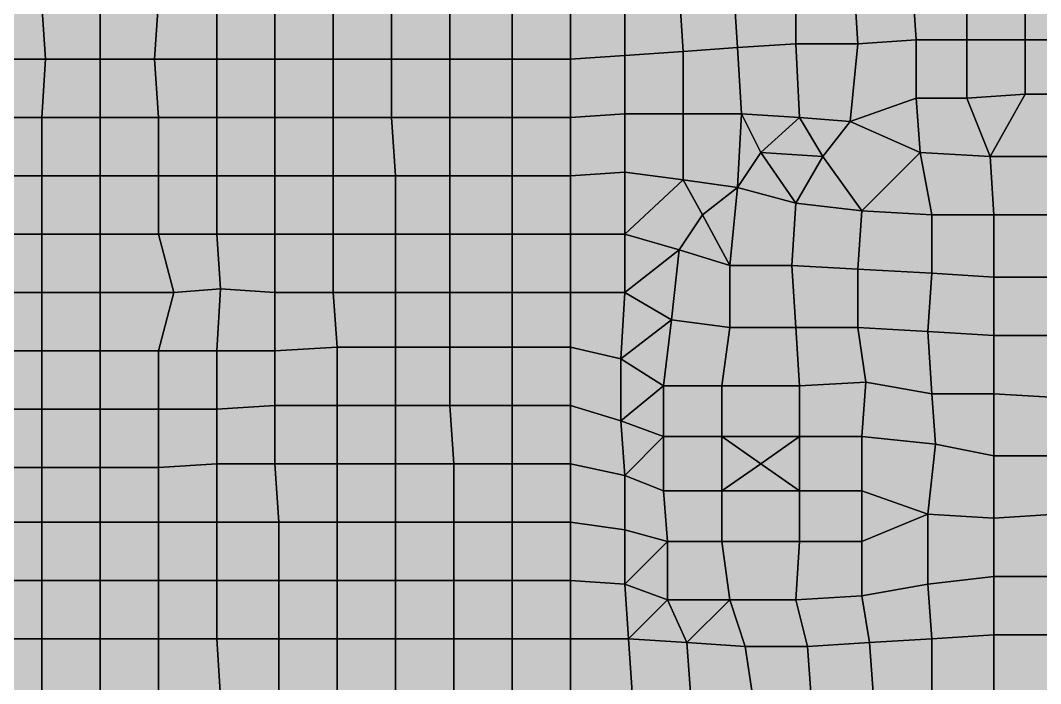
# Model space of a CAD drawing. Header units: metres. Extents: x -7480 to 79269, y -9100 to 45880.
# Drawn here: x 13030 to 18280, y 38109 to 41520 of the extents above; entities that cross this region are included whole.
import ezdxf

# ---------------------------------------------------------------- set-up
doc = ezdxf.new("R2010")
doc.units = ezdxf.units.M
for name, color, linetype in [('COLOR_1', 1, 'Continuous'), ('COLOR_181', 181, 'Continuous'), ('COLOR_3', 3, 'Continuous')]:
    doc.layers.add(name, color=color, linetype=linetype)

msp = doc.modelspace()

# ---------------------------------------------------------------- hatches: boundary and pattern name
at = {"layer": 'COLOR_1'}
for points in [[(16640, 39640), (17040, 39640), (17020, 39940), (16680, 39940)], [(17020, 39940), (17040, 39640), (17380, 39660), (17340, 39940)], [(17040, 39380), (17360, 39380), (17380, 39660), (17040, 39640)], [(17360, 39380), (17740, 39340), (17720, 39600), (17380, 39660)], [(17040, 39100), (17360, 39100), (17360, 39380), (17040, 39380)], [(15560, 38940), (15860, 38940), (15860, 39240), (15560, 39240)], [(15860, 38940), (16140, 38900), (16140, 39180), (15860, 39240)], [(16140, 38900), (16360, 38840), (16340, 39100), (16140, 39180)], [(16340, 39100), (16360, 38840), (16640, 38840), (16640, 39100)], [(15560, 38640), (15860, 38640), (15860, 38940), (15560, 38940)], [(15860, 38640), (16140, 38620), (16140, 38900), (15860, 38940)], [(16140, 38620), (16360, 38840), (16140, 38900)], [(16140, 38620), (16360, 38540), (16360, 38840)], [(16640, 38840), (16680, 38540), (17020, 38540), (17040, 38840)], [(15560, 38340), (15860, 38340), (15860, 38640), (15560, 38640)], [(15860, 38340), (16160, 38340), (16140, 38620), (15860, 38640)], [(16140, 38620), (16160, 38340), (16360, 38540)], [(16160, 38340), (16460, 38320), (16360, 38540)], [(16360, 38540), (16460, 38320), (16680, 38540)], [(16460, 38320), (16760, 38300), (16680, 38540)], [(16680, 38540), (16760, 38300), (17080, 38300), (17020, 38540)], [(17020, 38540), (17080, 38300), (17400, 38320), (17360, 38560)], [(15560, 38040), (15860, 38040), (15860, 38340), (15560, 38340)], [(15860, 38040), (16180, 38040), (16160, 38340), (15860, 38340)], [(16160, 38340), (16180, 38040), (16480, 38040), (16460, 38320)], [(16460, 38320), (16480, 38040), (16800, 38040), (16760, 38300)], [(16760, 38300), (16800, 38040), (17100, 38040), (17080, 38300)], [(17080, 38300), (17100, 38040), (17420, 38040), (17400, 38320)]]:
    msp.add_hatch(color=256, dxfattribs=at).paths.add_polyline_path(points)
at = {"layer": 'COLOR_181'}
for points in [[(16420, 41680), (16440, 41360), (16720, 41380), (16700, 41700)], [(16700, 41700), (16720, 41380), (17020, 41400), (17020, 41700)], [(17020, 41400), (17340, 41400), (17320, 41700), (17020, 41700)], [(17320, 41700), (17340, 41400), (17640, 41420), (17620, 41700)], [(17620, 41700), (17640, 41420), (17900, 41420), (17900, 41700)], [(17900, 41420), (18200, 41420), (18200, 41700), (17900, 41700)], [(18200, 41420), (18580, 41420), (18520, 41720), (18200, 41700)], [(15860, 41320), (16140, 41340), (16140, 41640), (15860, 41620)], [(16140, 41340), (16440, 41360), (16420, 41680), (16140, 41640)], [(12840, 41320), (13160, 41320), (13140, 41600), (12840, 41600)], [(13140, 41600), (13160, 41320), (13440, 41320), (13440, 41620)], [(13440, 41320), (13720, 41320), (13740, 41620), (13440, 41620)], [(13720, 41320), (14040, 41320), (14040, 41620), (13740, 41620)], [(14040, 41320), (14340, 41320), (14340, 41620), (14040, 41620)], [(14340, 41320), (14640, 41320), (14640, 41620), (14340, 41620)], [(14640, 41320), (14940, 41320), (14940, 41620), (14640, 41620)], [(14940, 41320), (15240, 41320), (15240, 41620), (14940, 41620)], [(15240, 41320), (15560, 41320), (15560, 41620), (15240, 41620)], [(15560, 41320), (15860, 41320), (15860, 41620), (15560, 41620)], [(16440, 41040), (16740, 41040), (16720, 41380), (16440, 41360)], [(16720, 41380), (16740, 41040), (17040, 41020), (17020, 41400)], [(17020, 41400), (17040, 41020), (17300, 41000), (17340, 41400)], [(17300, 41000), (17640, 41120), (17640, 41420), (17340, 41400)], [(17640, 41120), (17900, 41120), (17900, 41420), (17640, 41420)], [(17900, 41120), (18200, 41140), (18200, 41420), (17900, 41420)], [(18200, 41140), (18360, 41140), (18580, 41420), (18200, 41420)], [(12840, 41020), (13140, 41020), (13160, 41320), (12840, 41320)], [(13140, 41020), (13440, 41020), (13440, 41320), (13160, 41320)], [(13440, 41020), (13740, 41020), (13720, 41320), (13440, 41320)], [(13720, 41320), (13740, 41020), (14040, 41020), (14040, 41320)], [(14040, 41020), (14340, 41020), (14340, 41320), (14040, 41320)], [(14340, 41020), (14640, 41020), (14640, 41320), (14340, 41320)], [(14640, 41020), (14940, 41020), (14940, 41320), (14640, 41320)], [(14940, 41020), (15240, 41020), (15240, 41320), (14940, 41320)], [(15240, 41020), (15560, 41020), (15560, 41320), (15240, 41320)], [(15560, 41020), (15860, 41020), (15860, 41320), (15560, 41320)], [(15860, 41020), (16140, 41040), (16140, 41340), (15860, 41320)], [(16140, 41040), (16440, 41040), (16440, 41360), (16140, 41340)], [(17300, 41000), (17660, 40840), (17640, 41120)], [(17640, 41120), (17660, 40840), (18020, 40820), (17900, 41120)], [(17900, 41120), (18020, 40820), (18200, 41140)], [(18020, 40820), (18360, 40820), (18360, 41140), (18200, 41140)], [(12840, 40720), (13140, 40720), (13140, 41020), (12840, 41020)], [(13140, 40720), (13440, 40720), (13440, 41020), (13140, 41020)], [(13440, 40720), (13740, 40720), (13740, 41020), (13440, 41020)], [(13740, 40720), (14040, 40720), (14040, 41020), (13740, 41020)], [(14040, 40720), (14340, 40720), (14340, 41020), (14040, 41020)], [(14340, 40720), (14640, 40720), (14640, 41020), (14340, 41020)], [(14640, 40720), (14960, 40720), (14940, 41020), (14640, 41020)], [(14940, 41020), (14960, 40720), (15240, 40720), (15240, 41020)], [(15240, 40720), (15560, 40720), (15560, 41020), (15240, 41020)], [(15560, 40720), (15860, 40720), (15860, 41020), (15560, 41020)], [(15860, 40720), (16140, 40740), (16140, 41040), (15860, 41020)], [(16140, 40740), (16440, 40700), (16440, 41040), (16140, 41040)], [(16440, 40700), (16720, 40660), (16740, 41040), (16440, 41040)], [(16720, 40660), (16840, 40840), (16740, 41040)], [(16740, 41040), (16840, 40840), (17040, 41020)], [(16840, 40840), (17160, 40820), (17040, 41020)], [(17040, 41020), (17160, 40820), (17300, 41000)], [(17160, 40820), (17360, 40540), (17660, 40840), (17300, 41000)], [(16720, 40660), (17020, 40580), (16840, 40840)], [(16840, 40840), (17020, 40580), (17160, 40820)], [(17020, 40580), (17360, 40540), (17160, 40820)], [(17360, 40540), (17720, 40520), (17660, 40840)], [(17660, 40840), (17720, 40520), (18040, 40520), (18020, 40820)], [(18020, 40820), (18040, 40520), (18360, 40520), (18360, 40820)], [(15860, 40420), (16140, 40420), (16140, 40740), (15860, 40720)], [(16140, 40420), (16440, 40700), (16140, 40740)], [(12840, 40420), (13140, 40420), (13140, 40720), (12840, 40720)], [(13140, 40420), (13440, 40420), (13440, 40720), (13140, 40720)], [(13440, 40420), (13740, 40420), (13740, 40720), (13440, 40720)], [(13740, 40420), (14040, 40420), (14040, 40720), (13740, 40720)], [(14040, 40420), (14340, 40420), (14340, 40720), (14040, 40720)], [(14340, 40420), (14640, 40420), (14640, 40720), (14340, 40720)], [(14640, 40420), (14960, 40420), (14960, 40720), (14640, 40720)], [(14960, 40420), (15240, 40420), (15240, 40720), (14960, 40720)], [(15240, 40420), (15560, 40420), (15560, 40720), (15240, 40720)], [(15560, 40420), (15860, 40420), (15860, 40720), (15560, 40720)], [(16140, 40420), (16420, 40340), (16540, 40520), (16440, 40700)], [(16440, 40700), (16540, 40520), (16720, 40660)], [(16540, 40520), (16680, 40260), (16720, 40660)], [(16680, 40260), (17000, 40260), (17020, 40580), (16720, 40660)], [(17000, 40260), (17340, 40240), (17360, 40540), (17020, 40580)], [(17340, 40240), (17720, 40220), (17720, 40520), (17360, 40540)], [(16420, 40340), (16680, 40260), (16540, 40520)], [(17720, 40220), (18040, 40200), (18040, 40520), (17720, 40520)], [(18040, 40200), (18360, 40200), (18360, 40520), (18040, 40520)], [(12840, 40120), (13140, 40120), (13140, 40420), (12840, 40420)], [(13140, 40120), (13440, 40120), (13440, 40420), (13140, 40420)], [(13440, 40120), (13820, 40120), (13740, 40420), (13440, 40420)], [(13740, 40420), (13820, 40120), (14060, 40140), (14040, 40420)], [(14040, 40420), (14060, 40140), (14340, 40120), (14340, 40420)], [(14340, 40120), (14640, 40120), (14640, 40420), (14340, 40420)], [(14640, 40120), (14960, 40120), (14960, 40420), (14640, 40420)], [(14960, 40120), (15240, 40120), (15240, 40420), (14960, 40420)], [(15240, 40120), (15560, 40120), (15560, 40420), (15240, 40420)], [(15560, 40120), (15860, 40120), (15860, 40420), (15560, 40420)], [(15860, 40120), (16140, 40120), (16140, 40420), (15860, 40420)], [(16140, 40120), (16420, 40340), (16140, 40420)], [(16140, 40120), (16380, 39980), (16420, 40340)], [(16380, 39980), (16680, 39940), (16680, 40260), (16420, 40340)], [(16680, 39940), (17020, 39940), (17000, 40260), (16680, 40260)], [(17000, 40260), (17020, 39940), (17340, 39940), (17340, 40240)], [(17340, 39940), (17700, 39920), (17720, 40220), (17340, 40240)], [(17700, 39920), (18040, 39900), (18040, 40200), (17720, 40220)], [(18040, 39900), (18360, 39900), (18360, 40200), (18040, 40200)], [(12840, 39820), (13140, 39820), (13140, 40120), (12840, 40120)], [(13140, 39820), (13440, 39820), (13440, 40120), (13140, 40120)], [(13440, 39820), (13740, 39820), (13820, 40120), (13440, 40120)], [(13740, 39820), (14040, 39820), (14060, 40140), (13820, 40120)], [(14040, 39820), (14340, 39820), (14340, 40120), (14060, 40140)], [(14340, 39820), (14660, 39840), (14640, 40120), (14340, 40120)], [(14640, 40120), (14660, 39840), (14960, 39840), (14960, 40120)], [(14960, 39840), (15240, 39840), (15240, 40120), (14960, 40120)], [(15240, 39840), (15560, 39840), (15560, 40120), (15240, 40120)], [(15560, 39840), (15860, 39840), (15860, 40120), (15560, 40120)], [(15860, 39840), (16120, 39780), (16140, 40120), (15860, 40120)], [(16120, 39780), (16380, 39980), (16140, 40120)], [(16120, 39780), (16340, 39640), (16380, 39980)], [(16340, 39640), (16640, 39640), (16680, 39940), (16380, 39980)], [(17340, 39940), (17380, 39660), (17720, 39600), (17700, 39920)], [(17700, 39920), (17720, 39600), (18040, 39600), (18040, 39900)], [(18040, 39600), (18360, 39580), (18360, 39900), (18040, 39900)], [(12840, 39520), (13140, 39520), (13140, 39820), (12840, 39820)], [(13140, 39520), (13440, 39520), (13440, 39820), (13140, 39820)], [(13440, 39520), (13740, 39520), (13740, 39820), (13440, 39820)], [(13740, 39520), (14040, 39520), (14040, 39820), (13740, 39820)], [(14040, 39520), (14340, 39540), (14340, 39820), (14040, 39820)], [(14340, 39540), (14660, 39540), (14660, 39840), (14340, 39820)], [(14660, 39540), (14960, 39540), (14960, 39840), (14660, 39840)], [(14960, 39540), (15240, 39540), (15240, 39840), (14960, 39840)], [(15240, 39540), (15560, 39540), (15560, 39840), (15240, 39840)], [(15560, 39540), (15860, 39540), (15860, 39840), (15560, 39840)], [(15860, 39540), (16120, 39460), (16120, 39780), (15860, 39840)], [(16120, 39460), (16340, 39640), (16120, 39780)], [(16120, 39460), (16340, 39380), (16340, 39640)], [(16340, 39380), (16640, 39380), (16640, 39640), (16340, 39640)], [(16640, 39380), (17040, 39380), (17040, 39640), (16640, 39640)], [(17720, 39600), (17740, 39340), (18040, 39280), (18040, 39600)], [(18040, 39280), (18360, 39280), (18360, 39580), (18040, 39600)], [(14040, 39240), (14340, 39240), (14340, 39540), (14040, 39520)], [(14340, 39240), (14660, 39240), (14660, 39540), (14340, 39540)], [(14660, 39240), (14960, 39240), (14960, 39540), (14660, 39540)], [(14960, 39240), (15260, 39240), (15240, 39540), (14960, 39540)], [(15240, 39540), (15260, 39240), (15560, 39240), (15560, 39540)], [(15560, 39240), (15860, 39240), (15860, 39540), (15560, 39540)], [(15860, 39240), (16140, 39180), (16120, 39460), (15860, 39540)], [(12840, 39220), (13140, 39220), (13140, 39520), (12840, 39520)], [(13140, 39220), (13440, 39220), (13440, 39520), (13140, 39520)], [(13440, 39220), (13740, 39220), (13740, 39520), (13440, 39520)], [(13740, 39220), (14040, 39240), (14040, 39520), (13740, 39520)], [(16120, 39460), (16140, 39180), (16340, 39380)], [(16140, 39180), (16340, 39100), (16340, 39380)], [(16340, 39100), (16640, 39100), (16640, 39380), (16340, 39380)], [(16640, 39100), (16840, 39240), (16640, 39380)], [(16640, 39380), (16840, 39240), (17040, 39380)], [(16840, 39240), (17040, 39100), (17040, 39380)], [(17360, 39100), (17700, 38980), (17740, 39340), (17360, 39380)], [(17700, 38980), (18040, 38960), (18040, 39280), (17740, 39340)], [(18040, 38960), (18360, 38980), (18360, 39280), (18040, 39280)], [(12840, 38940), (13140, 38940), (13140, 39220), (12840, 39220)], [(13140, 38940), (13440, 38940), (13440, 39220), (13140, 39220)], [(13440, 38940), (13740, 38940), (13740, 39220), (13440, 39220)], [(13740, 38940), (14040, 38940), (14040, 39240), (13740, 39220)], [(14040, 38940), (14360, 38940), (14340, 39240), (14040, 39240)], [(14340, 39240), (14360, 38940), (14660, 38940), (14660, 39240)], [(14660, 38940), (14960, 38940), (14960, 39240), (14660, 39240)], [(14960, 38940), (15260, 38940), (15260, 39240), (14960, 39240)], [(15260, 38940), (15560, 38940), (15560, 39240), (15260, 39240)], [(16640, 39100), (17040, 39100), (16840, 39240)], [(16640, 38840), (17040, 38840), (17040, 39100), (16640, 39100)], [(17040, 38840), (17360, 38840), (17360, 39100), (17040, 39100)], [(17360, 38840), (17700, 38980), (17360, 39100)], [(17360, 38560), (17700, 38620), (17700, 38980), (17360, 38840)], [(17700, 38620), (18040, 38660), (18040, 38960), (17700, 38980)], [(18040, 38660), (18360, 38660), (18360, 38980), (18040, 38960)], [(12840, 38640), (13140, 38640), (13140, 38940), (12840, 38940)], [(13140, 38640), (13440, 38640), (13440, 38940), (13140, 38940)], [(13440, 38640), (13740, 38640), (13740, 38940), (13440, 38940)], [(13740, 38640), (14040, 38640), (14040, 38940), (13740, 38940)], [(14040, 38640), (14360, 38640), (14360, 38940), (14040, 38940)], [(14360, 38640), (14660, 38640), (14660, 38940), (14360, 38940)], [(14660, 38640), (14960, 38640), (14960, 38940), (14660, 38940)], [(14960, 38640), (15260, 38640), (15260, 38940), (14960, 38940)], [(15260, 38640), (15560, 38640), (15560, 38940), (15260, 38940)], [(17020, 38540), (17360, 38560), (17360, 38840), (17040, 38840)], [(12840, 38340), (13140, 38340), (13140, 38640), (12840, 38640)], [(13140, 38340), (13440, 38340), (13440, 38640), (13140, 38640)], [(13440, 38340), (13740, 38340), (13740, 38640), (13440, 38640)], [(13740, 38340), (14040, 38340), (14040, 38640), (13740, 38640)], [(14040, 38340), (14360, 38340), (14360, 38640), (14040, 38640)], [(14360, 38340), (14660, 38340), (14660, 38640), (14360, 38640)], [(14660, 38340), (14960, 38340), (14960, 38640), (14660, 38640)], [(14960, 38340), (15260, 38340), (15260, 38640), (14960, 38640)], [(15260, 38340), (15560, 38340), (15560, 38640), (15260, 38640)], [(17700, 38620), (17720, 38340), (18040, 38360), (18040, 38660)], [(18040, 38360), (18360, 38360), (18360, 38660), (18040, 38660)], [(17360, 38560), (17400, 38320), (17720, 38340), (17700, 38620)], [(12840, 38040), (13140, 38040), (13140, 38340), (12840, 38340)], [(13140, 38040), (13440, 38040), (13440, 38340), (13140, 38340)], [(13440, 38040), (13740, 38040), (13740, 38340), (13440, 38340)], [(13740, 38040), (14060, 38040), (14040, 38340), (13740, 38340)], [(14040, 38340), (14060, 38040), (14360, 38040), (14360, 38340)], [(14360, 38040), (14660, 38040), (14660, 38340), (14360, 38340)], [(14660, 38040), (14960, 38040), (14960, 38340), (14660, 38340)], [(14960, 38040), (15260, 38040), (15260, 38340), (14960, 38340)], [(15260, 38040), (15560, 38040), (15560, 38340), (15260, 38340)], [(17400, 38320), (17420, 38040), (17720, 38040), (17720, 38340)], [(17720, 38040), (18040, 38040), (18040, 38360), (17720, 38340)], [(18040, 38040), (18360, 38040), (18360, 38360), (18040, 38360)]]:
    msp.add_hatch(color=256, dxfattribs=at).paths.add_polyline_path(points)
at = {"layer": 'COLOR_3'}
msp.add_hatch(color=256, dxfattribs=at).paths.add_polyline_path([(16360, 38540), (16680, 38540), (16640, 38840), (16360, 38840)])

# ---------------------------------------------------------------- linework, layer by layer
at = {"layer": 'COLOR_1'}
for points in [[(16640, 39640), (17040, 39640), (17020, 39940), (16680, 39940)], [(17020, 39940), (17040, 39640), (17380, 39660), (17340, 39940)], [(17040, 39380), (17360, 39380), (17380, 39660), (17040, 39640)], [(17360, 39380), (17740, 39340), (17720, 39600), (17380, 39660)], [(17040, 39100), (17360, 39100), (17360, 39380), (17040, 39380)], [(15560, 38940), (15860, 38940), (15860, 39240), (15560, 39240)], [(15860, 38940), (16140, 38900), (16140, 39180), (15860, 39240)], [(16140, 38900), (16360, 38840), (16340, 39100), (16140, 39180)], [(16340, 39100), (16360, 38840), (16640, 38840), (16640, 39100)], [(15560, 38640), (15860, 38640), (15860, 38940), (15560, 38940)], [(15860, 38640), (16140, 38620), (16140, 38900), (15860, 38940)], [(16140, 38620), (16360, 38840), (16140, 38900)], [(16140, 38620), (16360, 38540), (16360, 38840)], [(16640, 38840), (16680, 38540), (17020, 38540), (17040, 38840)], [(15560, 38340), (15860, 38340), (15860, 38640), (15560, 38640)], [(15860, 38340), (16160, 38340), (16140, 38620), (15860, 38640)], [(16140, 38620), (16160, 38340), (16360, 38540)], [(16160, 38340), (16460, 38320), (16360, 38540)], [(16360, 38540), (16460, 38320), (16680, 38540)], [(16460, 38320), (16760, 38300), (16680, 38540)], [(16680, 38540), (16760, 38300), (17080, 38300), (17020, 38540)], [(17020, 38540), (17080, 38300), (17400, 38320), (17360, 38560)], [(15560, 38040), (15860, 38040), (15860, 38340), (15560, 38340)], [(15860, 38040), (16180, 38040), (16160, 38340), (15860, 38340)], [(16160, 38340), (16180, 38040), (16480, 38040), (16460, 38320)], [(16460, 38320), (16480, 38040), (16800, 38040), (16760, 38300)], [(16760, 38300), (16800, 38040), (17100, 38040), (17080, 38300)], [(17080, 38300), (17100, 38040), (17420, 38040), (17400, 38320)]]:
    msp.add_lwpolyline(points, close=True, dxfattribs=at)
at = {"layer": 'COLOR_181'}
for points in [[(16420, 41680), (16440, 41360), (16720, 41380), (16700, 41700)], [(16700, 41700), (16720, 41380), (17020, 41400), (17020, 41700)], [(17020, 41400), (17340, 41400), (17320, 41700), (17020, 41700)], [(17320, 41700), (17340, 41400), (17640, 41420), (17620, 41700)], [(17620, 41700), (17640, 41420), (17900, 41420), (17900, 41700)], [(17900, 41420), (18200, 41420), (18200, 41700), (17900, 41700)], [(18200, 41420), (18580, 41420), (18520, 41720), (18200, 41700)], [(15860, 41320), (16140, 41340), (16140, 41640), (15860, 41620)], [(16140, 41340), (16440, 41360), (16420, 41680), (16140, 41640)], [(12840, 41320), (13160, 41320), (13140, 41600), (12840, 41600)], [(13140, 41600), (13160, 41320), (13440, 41320), (13440, 41620)], [(13440, 41320), (13720, 41320), (13740, 41620), (13440, 41620)], [(13720, 41320), (14040, 41320), (14040, 41620), (13740, 41620)], [(14040, 41320), (14340, 41320), (14340, 41620), (14040, 41620)], [(14340, 41320), (14640, 41320), (14640, 41620), (14340, 41620)], [(14640, 41320), (14940, 41320), (14940, 41620), (14640, 41620)], [(14940, 41320), (15240, 41320), (15240, 41620), (14940, 41620)], [(15240, 41320), (15560, 41320), (15560, 41620), (15240, 41620)], [(15560, 41320), (15860, 41320), (15860, 41620), (15560, 41620)], [(16440, 41040), (16740, 41040), (16720, 41380), (16440, 41360)], [(16720, 41380), (16740, 41040), (17040, 41020), (17020, 41400)], [(17020, 41400), (17040, 41020), (17300, 41000), (17340, 41400)], [(17300, 41000), (17640, 41120), (17640, 41420), (17340, 41400)], [(17640, 41120), (17900, 41120), (17900, 41420), (17640, 41420)], [(17900, 41120), (18200, 41140), (18200, 41420), (17900, 41420)], [(18200, 41140), (18360, 41140), (18580, 41420), (18200, 41420)], [(12840, 41020), (13140, 41020), (13160, 41320), (12840, 41320)], [(13140, 41020), (13440, 41020), (13440, 41320), (13160, 41320)], [(13440, 41020), (13740, 41020), (13720, 41320), (13440, 41320)], [(13720, 41320), (13740, 41020), (14040, 41020), (14040, 41320)], [(14040, 41020), (14340, 41020), (14340, 41320), (14040, 41320)], [(14340, 41020), (14640, 41020), (14640, 41320), (14340, 41320)], [(14640, 41020), (14940, 41020), (14940, 41320), (14640, 41320)], [(14940, 41020), (15240, 41020), (15240, 41320), (14940, 41320)], [(15240, 41020), (15560, 41020), (15560, 41320), (15240, 41320)], [(15560, 41020), (15860, 41020), (15860, 41320), (15560, 41320)], [(15860, 41020), (16140, 41040), (16140, 41340), (15860, 41320)], [(16140, 41040), (16440, 41040), (16440, 41360), (16140, 41340)], [(17300, 41000), (17660, 40840), (17640, 41120)], [(17640, 41120), (17660, 40840), (18020, 40820), (17900, 41120)], [(17900, 41120), (18020, 40820), (18200, 41140)], [(18020, 40820), (18360, 40820), (18360, 41140), (18200, 41140)], [(12840, 40720), (13140, 40720), (13140, 41020), (12840, 41020)], [(13140, 40720), (13440, 40720), (13440, 41020), (13140, 41020)], [(13440, 40720), (13740, 40720), (13740, 41020), (13440, 41020)], [(13740, 40720), (14040, 40720), (14040, 41020), (13740, 41020)], [(14040, 40720), (14340, 40720), (14340, 41020), (14040, 41020)], [(14340, 40720), (14640, 40720), (14640, 41020), (14340, 41020)], [(14640, 40720), (14960, 40720), (14940, 41020), (14640, 41020)], [(14940, 41020), (14960, 40720), (15240, 40720), (15240, 41020)], [(15240, 40720), (15560, 40720), (15560, 41020), (15240, 41020)], [(15560, 40720), (15860, 40720), (15860, 41020), (15560, 41020)], [(15860, 40720), (16140, 40740), (16140, 41040), (15860, 41020)], [(16140, 40740), (16440, 40700), (16440, 41040), (16140, 41040)], [(16440, 40700), (16720, 40660), (16740, 41040), (16440, 41040)], [(16720, 40660), (16840, 40840), (16740, 41040)], [(16740, 41040), (16840, 40840), (17040, 41020)], [(16840, 40840), (17160, 40820), (17040, 41020)], [(17040, 41020), (17160, 40820), (17300, 41000)], [(17160, 40820), (17360, 40540), (17660, 40840), (17300, 41000)], [(16720, 40660), (17020, 40580), (16840, 40840)], [(16840, 40840), (17020, 40580), (17160, 40820)], [(17020, 40580), (17360, 40540), (17160, 40820)], [(17360, 40540), (17720, 40520), (17660, 40840)], [(17660, 40840), (17720, 40520), (18040, 40520), (18020, 40820)], [(18020, 40820), (18040, 40520), (18360, 40520), (18360, 40820)], [(15860, 40420), (16140, 40420), (16140, 40740), (15860, 40720)], [(16140, 40420), (16440, 40700), (16140, 40740)], [(12840, 40420), (13140, 40420), (13140, 40720), (12840, 40720)], [(13140, 40420), (13440, 40420), (13440, 40720), (13140, 40720)], [(13440, 40420), (13740, 40420), (13740, 40720), (13440, 40720)], [(13740, 40420), (14040, 40420), (14040, 40720), (13740, 40720)], [(14040, 40420), (14340, 40420), (14340, 40720), (14040, 40720)], [(14340, 40420), (14640, 40420), (14640, 40720), (14340, 40720)], [(14640, 40420), (14960, 40420), (14960, 40720), (14640, 40720)], [(14960, 40420), (15240, 40420), (15240, 40720), (14960, 40720)], [(15240, 40420), (15560, 40420), (15560, 40720), (15240, 40720)], [(15560, 40420), (15860, 40420), (15860, 40720), (15560, 40720)], [(16140, 40420), (16420, 40340), (16540, 40520), (16440, 40700)], [(16440, 40700), (16540, 40520), (16720, 40660)], [(16540, 40520), (16680, 40260), (16720, 40660)], [(16680, 40260), (17000, 40260), (17020, 40580), (16720, 40660)], [(17000, 40260), (17340, 40240), (17360, 40540), (17020, 40580)], [(17340, 40240), (17720, 40220), (17720, 40520), (17360, 40540)], [(16420, 40340), (16680, 40260), (16540, 40520)], [(17720, 40220), (18040, 40200), (18040, 40520), (17720, 40520)], [(18040, 40200), (18360, 40200), (18360, 40520), (18040, 40520)], [(12840, 40120), (13140, 40120), (13140, 40420), (12840, 40420)], [(13140, 40120), (13440, 40120), (13440, 40420), (13140, 40420)], [(13440, 40120), (13820, 40120), (13740, 40420), (13440, 40420)], [(13740, 40420), (13820, 40120), (14060, 40140), (14040, 40420)], [(14040, 40420), (14060, 40140), (14340, 40120), (14340, 40420)], [(14340, 40120), (14640, 40120), (14640, 40420), (14340, 40420)], [(14640, 40120), (14960, 40120), (14960, 40420), (14640, 40420)], [(14960, 40120), (15240, 40120), (15240, 40420), (14960, 40420)], [(15240, 40120), (15560, 40120), (15560, 40420), (15240, 40420)], [(15560, 40120), (15860, 40120), (15860, 40420), (15560, 40420)], [(15860, 40120), (16140, 40120), (16140, 40420), (15860, 40420)], [(16140, 40120), (16420, 40340), (16140, 40420)], [(16140, 40120), (16380, 39980), (16420, 40340)], [(16380, 39980), (16680, 39940), (16680, 40260), (16420, 40340)], [(16680, 39940), (17020, 39940), (17000, 40260), (16680, 40260)], [(17000, 40260), (17020, 39940), (17340, 39940), (17340, 40240)], [(17340, 39940), (17700, 39920), (17720, 40220), (17340, 40240)], [(17700, 39920), (18040, 39900), (18040, 40200), (17720, 40220)], [(18040, 39900), (18360, 39900), (18360, 40200), (18040, 40200)], [(12840, 39820), (13140, 39820), (13140, 40120), (12840, 40120)], [(13140, 39820), (13440, 39820), (13440, 40120), (13140, 40120)], [(13440, 39820), (13740, 39820), (13820, 40120), (13440, 40120)], [(13740, 39820), (14040, 39820), (14060, 40140), (13820, 40120)], [(14040, 39820), (14340, 39820), (14340, 40120), (14060, 40140)], [(14340, 39820), (14660, 39840), (14640, 40120), (14340, 40120)], [(14640, 40120), (14660, 39840), (14960, 39840), (14960, 40120)], [(14960, 39840), (15240, 39840), (15240, 40120), (14960, 40120)], [(15240, 39840), (15560, 39840), (15560, 40120), (15240, 40120)], [(15560, 39840), (15860, 39840), (15860, 40120), (15560, 40120)], [(15860, 39840), (16120, 39780), (16140, 40120), (15860, 40120)], [(16120, 39780), (16380, 39980), (16140, 40120)], [(16120, 39780), (16340, 39640), (16380, 39980)], [(16340, 39640), (16640, 39640), (16680, 39940), (16380, 39980)], [(17340, 39940), (17380, 39660), (17720, 39600), (17700, 39920)], [(17700, 39920), (17720, 39600), (18040, 39600), (18040, 39900)], [(18040, 39600), (18360, 39580), (18360, 39900), (18040, 39900)], [(12840, 39520), (13140, 39520), (13140, 39820), (12840, 39820)], [(13140, 39520), (13440, 39520), (13440, 39820), (13140, 39820)], [(13440, 39520), (13740, 39520), (13740, 39820), (13440, 39820)], [(13740, 39520), (14040, 39520), (14040, 39820), (13740, 39820)], [(14040, 39520), (14340, 39540), (14340, 39820), (14040, 39820)], [(14340, 39540), (14660, 39540), (14660, 39840), (14340, 39820)], [(14660, 39540), (14960, 39540), (14960, 39840), (14660, 39840)], [(14960, 39540), (15240, 39540), (15240, 39840), (14960, 39840)], [(15240, 39540), (15560, 39540), (15560, 39840), (15240, 39840)], [(15560, 39540), (15860, 39540), (15860, 39840), (15560, 39840)], [(15860, 39540), (16120, 39460), (16120, 39780), (15860, 39840)], [(16120, 39460), (16340, 39640), (16120, 39780)], [(16120, 39460), (16340, 39380), (16340, 39640)], [(16340, 39380), (16640, 39380), (16640, 39640), (16340, 39640)], [(16640, 39380), (17040, 39380), (17040, 39640), (16640, 39640)], [(17720, 39600), (17740, 39340), (18040, 39280), (18040, 39600)], [(18040, 39280), (18360, 39280), (18360, 39580), (18040, 39600)], [(14040, 39240), (14340, 39240), (14340, 39540), (14040, 39520)], [(14340, 39240), (14660, 39240), (14660, 39540), (14340, 39540)], [(14660, 39240), (14960, 39240), (14960, 39540), (14660, 39540)], [(14960, 39240), (15260, 39240), (15240, 39540), (14960, 39540)], [(15240, 39540), (15260, 39240), (15560, 39240), (15560, 39540)], [(15560, 39240), (15860, 39240), (15860, 39540), (15560, 39540)], [(15860, 39240), (16140, 39180), (16120, 39460), (15860, 39540)], [(12840, 39220), (13140, 39220), (13140, 39520), (12840, 39520)], [(13140, 39220), (13440, 39220), (13440, 39520), (13140, 39520)], [(13440, 39220), (13740, 39220), (13740, 39520), (13440, 39520)], [(13740, 39220), (14040, 39240), (14040, 39520), (13740, 39520)], [(16120, 39460), (16140, 39180), (16340, 39380)], [(16140, 39180), (16340, 39100), (16340, 39380)], [(16340, 39100), (16640, 39100), (16640, 39380), (16340, 39380)], [(16640, 39100), (16840, 39240), (16640, 39380)], [(16640, 39380), (16840, 39240), (17040, 39380)], [(16840, 39240), (17040, 39100), (17040, 39380)], [(17360, 39100), (17700, 38980), (17740, 39340), (17360, 39380)], [(17700, 38980), (18040, 38960), (18040, 39280), (17740, 39340)], [(18040, 38960), (18360, 38980), (18360, 39280), (18040, 39280)], [(12840, 38940), (13140, 38940), (13140, 39220), (12840, 39220)], [(13140, 38940), (13440, 38940), (13440, 39220), (13140, 39220)], [(13440, 38940), (13740, 38940), (13740, 39220), (13440, 39220)], [(13740, 38940), (14040, 38940), (14040, 39240), (13740, 39220)], [(14040, 38940), (14360, 38940), (14340, 39240), (14040, 39240)], [(14340, 39240), (14360, 38940), (14660, 38940), (14660, 39240)], [(14660, 38940), (14960, 38940), (14960, 39240), (14660, 39240)], [(14960, 38940), (15260, 38940), (15260, 39240), (14960, 39240)], [(15260, 38940), (15560, 38940), (15560, 39240), (15260, 39240)], [(16640, 39100), (17040, 39100), (16840, 39240)], [(16640, 38840), (17040, 38840), (17040, 39100), (16640, 39100)], [(17040, 38840), (17360, 38840), (17360, 39100), (17040, 39100)], [(17360, 38840), (17700, 38980), (17360, 39100)], [(17360, 38560), (17700, 38620), (17700, 38980), (17360, 38840)], [(17700, 38620), (18040, 38660), (18040, 38960), (17700, 38980)], [(18040, 38660), (18360, 38660), (18360, 38980), (18040, 38960)], [(12840, 38640), (13140, 38640), (13140, 38940), (12840, 38940)], [(13140, 38640), (13440, 38640), (13440, 38940), (13140, 38940)], [(13440, 38640), (13740, 38640), (13740, 38940), (13440, 38940)], [(13740, 38640), (14040, 38640), (14040, 38940), (13740, 38940)], [(14040, 38640), (14360, 38640), (14360, 38940), (14040, 38940)], [(14360, 38640), (14660, 38640), (14660, 38940), (14360, 38940)], [(14660, 38640), (14960, 38640), (14960, 38940), (14660, 38940)], [(14960, 38640), (15260, 38640), (15260, 38940), (14960, 38940)], [(15260, 38640), (15560, 38640), (15560, 38940), (15260, 38940)], [(17020, 38540), (17360, 38560), (17360, 38840), (17040, 38840)], [(12840, 38340), (13140, 38340), (13140, 38640), (12840, 38640)], [(13140, 38340), (13440, 38340), (13440, 38640), (13140, 38640)], [(13440, 38340), (13740, 38340), (13740, 38640), (13440, 38640)], [(13740, 38340), (14040, 38340), (14040, 38640), (13740, 38640)], [(14040, 38340), (14360, 38340), (14360, 38640), (14040, 38640)], [(14360, 38340), (14660, 38340), (14660, 38640), (14360, 38640)], [(14660, 38340), (14960, 38340), (14960, 38640), (14660, 38640)], [(14960, 38340), (15260, 38340), (15260, 38640), (14960, 38640)], [(15260, 38340), (15560, 38340), (15560, 38640), (15260, 38640)], [(17700, 38620), (17720, 38340), (18040, 38360), (18040, 38660)], [(18040, 38360), (18360, 38360), (18360, 38660), (18040, 38660)], [(17360, 38560), (17400, 38320), (17720, 38340), (17700, 38620)], [(12840, 38040), (13140, 38040), (13140, 38340), (12840, 38340)], [(13140, 38040), (13440, 38040), (13440, 38340), (13140, 38340)], [(13440, 38040), (13740, 38040), (13740, 38340), (13440, 38340)], [(13740, 38040), (14060, 38040), (14040, 38340), (13740, 38340)], [(14040, 38340), (14060, 38040), (14360, 38040), (14360, 38340)], [(14360, 38040), (14660, 38040), (14660, 38340), (14360, 38340)], [(14660, 38040), (14960, 38040), (14960, 38340), (14660, 38340)], [(14960, 38040), (15260, 38040), (15260, 38340), (14960, 38340)], [(15260, 38040), (15560, 38040), (15560, 38340), (15260, 38340)], [(17400, 38320), (17420, 38040), (17720, 38040), (17720, 38340)], [(17720, 38040), (18040, 38040), (18040, 38360), (17720, 38340)], [(18040, 38040), (18360, 38040), (18360, 38360), (18040, 38360)]]:
    msp.add_lwpolyline(points, close=True, dxfattribs=at)
at = {"layer": 'COLOR_3'}
msp.add_lwpolyline([(16360, 38540), (16680, 38540), (16640, 38840), (16360, 38840)], close=True, dxfattribs=at)

doc.saveas('drawing.dxf')
